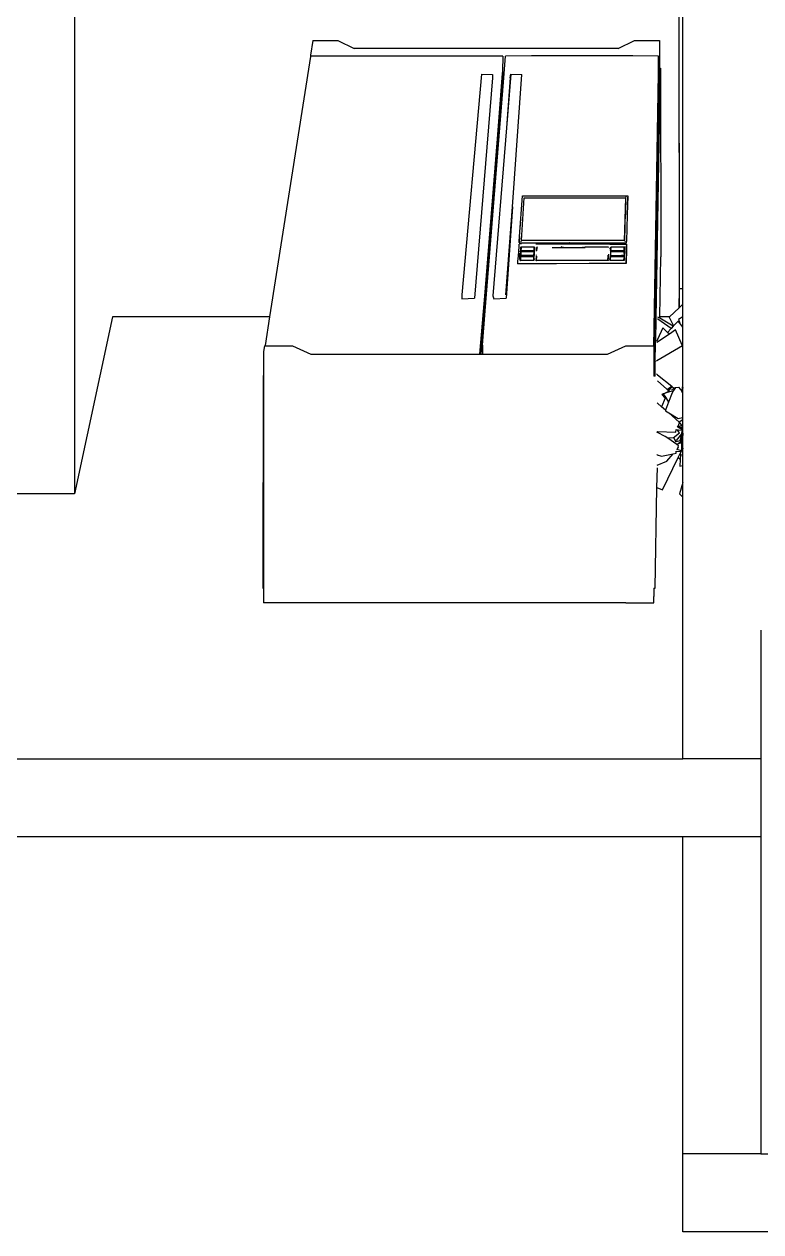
# Model space of a CAD drawing. Header units: millimetres. Extents: x -650 to 3773, y 316 to 2389.
# Drawn here: x 589 to 669.1, y 373.3 to 504.7 of the extents above; entities that cross this region are included whole.
import ezdxf

# ---------------------------------------------------------------- set-up
doc = ezdxf.new("R2010")
doc.units = ezdxf.units.MM

# ---------------------------------------------------------------- blocks, each defined once
blk = doc.blocks.new('A$C1e894cf7')
for p, q in [((761.45, 180.46), (761.45, 225.72)), ((769.93, 225.72), (769.93, 171.98)), ((704.45, 180.46), (718.45, 180.46)), ((718.45, 180.46), (726.94, 180.46)), ((718.45, 180.46), (718.45, 171.98)), ((726.94, 180.46), (726.94, 171.98)), ((726.94, 180.46), (761.45, 180.46)), ((761.45, 180.46), (761.45, 171.98)), ((667.24, 171.61), (532.9, 171.51)), ((532.9, 171.48), (669.39, 171.58)), ((667.32, 171.98), (558.92, 171.98)), ((667.32, 171.6), (667.24, 171.61)), ((667.32, 171.98), (667.32, 171.6)), ((669.01, 171.98), (667.32, 171.98)), ((669.38, 171.59), (667.32, 171.6)), ((669.01, 171.98), (669.38, 171.59)), ((670.39, 171.98), (669.01, 171.98)), ((669.38, 171.59), (669.39, 171.58)), ((669.39, 171.58), (670.39, 170.53)), ((670.39, 171.98), (670.67, 171.52)), ((671.51, 171.98), (670.39, 171.98)), ((670.42, 170.5), (671.37, 170.96)), ((671.4, 170.93), (670.52, 169.46)), ((670.67, 171.52), (671.07, 171.64)), ((671.07, 171.64), (670.83, 171.46)), ((670.83, 171.46), (671.37, 170.96)), ((671.51, 171.98), (671.07, 171.64)), ((671.37, 170.96), (671.4, 170.93)), ((671.4, 170.93), (671.65, 170.7)), ((673.43, 171.98), (671.51, 171.98)), ((673.47, 171.91), (671.8, 171.18)), ((671.8, 171.18), (672.25, 170.51)), ((673.43, 171.98), (673.47, 171.91)), ((673.49, 171.98), (673.43, 171.98)), ((673.51, 171.93), (673.47, 171.91)), ((673.49, 171.98), (673.51, 171.93)), ((677.97, 171.98), (673.49, 171.98)), ((673.51, 171.93), (675.17, 169.13)), ((677.94, 170.77), (678.09, 170.96)), ((677.99, 171.93), (677.97, 171.98)), ((678.05, 171.98), (677.97, 171.98)), ((678.02, 171.92), (677.99, 171.93)), ((678, 171.92), (677.99, 171.93)), ((678.04, 171.92), (678, 171.92)), ((678.04, 171.92), (678.02, 171.92)), ((678.02, 171.51), (678.47, 171.87)), ((678.06, 171.18), (678.02, 171.51)), ((678.28, 171.94), (678.04, 171.92)), ((678.05, 171.98), (678.07, 171.97)), ((681.32, 171.98), (678.05, 171.98)), ((678.09, 170.96), (678.06, 171.18)), ((678.06, 171.18), (678.16, 171.12)), ((678.07, 171.97), (678.28, 171.94)), ((678.16, 171.12), (678.33, 170.75)), ((678.16, 171.12), (678.4, 170.96)), ((678.47, 171.96), (678.28, 171.94)), ((678.4, 170.96), (678.42, 170.91)), ((678.4, 170.96), (678.64, 170.8)), ((678.42, 170.91), (678.61, 170.28)), ((678.47, 171.89), (678.44, 171.89)), ((678.46, 171.92), (678.47, 171.92)), ((678.47, 171.92), (678.47, 171.96)), ((678.47, 171.92), (678.57, 171.91)), ((678.47, 171.89), (678.47, 171.92)), ((678.47, 171.87), (678.47, 171.89)), ((678.54, 171.88), (678.47, 171.89)), ((678.57, 171.88), (678.54, 171.88)), ((678.57, 171.91), (678.57, 171.88)), ((681.82, 171.59), (680.82, 170.44)), ((680.82, 170.44), (681.44, 171.48)), ((681.33, 171.94), (681.32, 171.98)), ((681.33, 171.98), (681.32, 171.98)), ((681.33, 171.94), (681.33, 171.98)), ((681.58, 171.98), (681.33, 171.98)), ((681.44, 171.48), (681.33, 171.94)), ((681.58, 171.98), (681.82, 171.59)), ((682.28, 171.98), (681.58, 171.98)), ((681.82, 171.59), (681.84, 171.55)), ((681.84, 171.55), (681.91, 171.62)), ((681.91, 171.62), (682.18, 171.88)), ((682.28, 171.45), (681.91, 171.62)), ((682.18, 171.88), (682.28, 171.98)), ((682.28, 171.45), (682.18, 171.88)), ((682.4, 171.98), (682.28, 171.98)), ((682.36, 171.41), (682.28, 171.45)), ((682.38, 171.42), (682.36, 171.41)), ((682.37, 171.4), (682.36, 171.41)), ((682.38, 171.42), (682.37, 171.4)), ((682.41, 171.47), (682.38, 171.42)), ((682.4, 171.98), (682.41, 171.47)), ((682.45, 171.98), (682.4, 171.98)), ((682.55, 171.75), (682.41, 171.47)), ((682.55, 171.75), (682.45, 171.98)), ((682.48, 171.98), (682.45, 171.98)), ((682.65, 171.94), (682.48, 171.98)), ((683.04, 171.98), (682.48, 171.98)), ((682.65, 171.94), (682.55, 171.75)), ((682.62, 171.24), (682.65, 171.5)), ((682.92, 171.21), (682.62, 171.24)), ((682.67, 171.97), (682.65, 171.94)), ((682.65, 171.5), (682.72, 171.93)), ((682.7, 171.39), (682.65, 171.5)), ((682.67, 171.97), (682.67, 171.97)), ((682.71, 171.93), (682.67, 171.94)), ((682.99, 171.61), (682.7, 171.39)), ((682.72, 171.93), (682.71, 171.93)), ((683.01, 171.87), (682.71, 171.93)), ((682.84, 169.2), (682.92, 171.21)), ((683.01, 171.87), (682.99, 171.83)), ((682.99, 171.83), (683.11, 171.83)), ((683.54, 170.91), (682.99, 171.61)), ((683.03, 171.87), (683.01, 171.87)), ((683.12, 171.86), (683.03, 171.87)), ((683.04, 171.98), (683.06, 171.97)), ((683.07, 171.98), (683.04, 171.98)), ((683.04, 171.97), (683.06, 171.97)), ((683.07, 171.98), (683.06, 171.97)), ((683.06, 171.97), (683.08, 171.97)), ((683.06, 171.97), (683.06, 171.97)), ((683.06, 171.97), (683.08, 171.97)), ((683.55, 171.98), (683.07, 171.98)), ((683.08, 171.97), (683.55, 171.94)), ((683.13, 171.86), (683.11, 171.83)), ((683.11, 171.83), (683.11, 171.82)), ((683.11, 171.82), (683.83, 171.26)), ((683.12, 171.86), (683.13, 171.86)), ((683.13, 171.87), (683.13, 171.86)), ((683.13, 171.86), (683.3, 171.85)), ((683.3, 171.85), (683.26, 171.86)), ((683.3, 171.85), (684.13, 171.83)), ((683.41, 171.81), (683.3, 171.85)), ((683.41, 171.81), (683.83, 171.8)), ((683.86, 171.68), (683.41, 171.81)), ((683.8, 171.15), (683.54, 171)), ((683.54, 171), (683.54, 170.91)), ((683.54, 170.91), (683.58, 170.35)), ((683.55, 171.98), (683.55, 171.94)), ((683.66, 171.98), (683.55, 171.98)), ((683.55, 171.94), (683.65, 171.94)), ((684.25, 171.31), (683.58, 170.35)), ((683.65, 171.94), (683.66, 171.98)), ((683.65, 171.94), (684.06, 171.92)), ((684.11, 171.98), (683.66, 171.98)), ((683.83, 171.26), (683.8, 171.15)), ((683.96, 171.24), (683.8, 171.15)), ((683.88, 171.83), (683.82, 171.82)), ((683.82, 171.82), (683.83, 171.8)), ((683.83, 171.8), (683.86, 171.68)), ((683.86, 171.68), (683.96, 171.24)), ((683.91, 171.79), (683.88, 171.83)), ((683.91, 171.79), (684.13, 171.78)), ((684.03, 171.62), (683.91, 171.79)), ((684.16, 171.58), (684.03, 171.62)), ((684.25, 171.31), (684.03, 171.62)), ((684.06, 171.92), (684.12, 171.92)), ((684.11, 171.98), (684.12, 171.92)), ((684.18, 171.98), (684.11, 171.98)), ((684.12, 171.92), (684.2, 171.91)), ((684.12, 171.92), (684.13, 171.83)), ((684.13, 171.83), (684.66, 171.83)), ((684.13, 171.83), (684.13, 171.83)), ((684.13, 171.83), (684.13, 171.78)), ((684.13, 171.78), (684.16, 171.58)), ((684.18, 171.98), (684.2, 171.91)), ((684.29, 171.98), (684.18, 171.98)), ((684.2, 171.91), (684.2, 171.9)), ((684.2, 171.91), (684.28, 171.91)), ((684.2, 171.9), (684.28, 171.9)), ((684.4, 171.51), (684.25, 171.31)), ((684.28, 171.91), (684.29, 171.98)), ((684.28, 171.9), (684.28, 171.91)), ((684.28, 171.91), (684.6, 171.9)), ((684.66, 171.98), (684.29, 171.98)), ((684.56, 171.45), (684.4, 171.51)), ((684.6, 171.49), (684.56, 171.45)), ((684.71, 171.39), (684.56, 171.45)), ((684.6, 171.9), (684.68, 171.9)), ((684.71, 171.39), (684.6, 171.49)), ((684.71, 171.95), (684.66, 171.98)), ((684.67, 171.98), (684.66, 171.98)), ((684.66, 171.83), (684.95, 171.84)), ((684.67, 171.98), (684.71, 171.96)), ((685.41, 171.98), (684.67, 171.98)), ((684.68, 171.9), (684.67, 171.89)), ((684.67, 171.89), (684.73, 171.85)), ((684.71, 171.95), (684.68, 171.9)), ((684.68, 171.9), (684.78, 171.9)), ((684.71, 171.96), (684.71, 171.95)), ((684.71, 171.96), (684.8, 171.91)), ((684.8, 171.91), (684.71, 171.95)), ((684.8, 171.36), (684.71, 171.39)), ((684.73, 171.85), (684.78, 171.9)), ((684.78, 171.9), (684.8, 171.91)), ((684.78, 171.9), (684.83, 171.9)), ((684.8, 171.91), (684.8, 171.91)), ((684.83, 171.9), (684.8, 171.91)), ((684.8, 171.91), (684.84, 171.9)), ((684.96, 171.83), (684.8, 171.36)), ((684.83, 171.9), (684.84, 171.9)), ((684.95, 171.84), (684.83, 171.9)), ((684.84, 171.9), (684.96, 171.84)), ((684.95, 171.84), (684.96, 171.84)), ((684.96, 171.83), (684.95, 171.84)), ((684.96, 171.84), (684.96, 171.83)), ((684.96, 171.83), (684.96, 171.83)), ((684.96, 171.83), (685.01, 171.81)), ((684.99, 171.24), (685.01, 171.81)), ((685.19, 171.26), (684.99, 171.24)), ((685.01, 171.81), (685.01, 171.81)), ((685.16, 171.73), (685.01, 171.81)), ((685.01, 171.81), (685.18, 171.73)), ((685.16, 171.73), (685.18, 171.73)), ((685.68, 171.48), (685.16, 171.73)), ((685.18, 171.73), (685.35, 171.65)), ((685.27, 170.92), (685.19, 171.26)), ((686.08, 170.24), (685.27, 170.92)), ((685.55, 169.67), (685.27, 170.92)), ((685.35, 171.65), (685.37, 171.72)), ((685.37, 171.72), (685.41, 171.98)), ((685.37, 171.72), (685.9, 171.7)), ((686.56, 171.98), (685.41, 171.98)), ((685.68, 171.48), (685.9, 171.7)), ((689.2, 169.77), (685.68, 171.48)), ((685.9, 171.7), (686.62, 171.66)), ((686.62, 171.66), (686.56, 171.98)), ((688.39, 171.98), (686.56, 171.98)), ((688.39, 171.98), (689.65, 171.62)), ((690.01, 171.98), (688.39, 171.98)), ((689.65, 171.62), (690.01, 171.98)), ((718.45, 171.98), (690.01, 171.98)), ((718.45, 56.52), (718.45, 171.98)), ((726.94, 171.98), (726.94, 39.6)), ((761.45, 171.98), (726.94, 171.98)), ((769.93, 171.98), (761.45, 171.98)), ((643.33, 169.54), (663.86, 169.57)), ((643.33, 169.43), (643.33, 169.54)), ((653.6, 169.36), (643.33, 169.54)), ((670.39, 169.46), (663.86, 169.57)), ((670.39, 170.53), (670.39, 169.46)), ((670.39, 170.53), (670.42, 170.5)), ((671.65, 170.7), (670.64, 169.25)), ((672.07, 170.32), (671.57, 169.8)), ((671.57, 169.8), (672.84, 169.22)), ((671.65, 170.7), (672.07, 170.32)), ((672.25, 170.51), (672.07, 170.32)), ((672.25, 170.51), (673.17, 169.14)), ((676.67, 169.21), (677.93, 170.76)), ((678.26, 170.25), (677.33, 169.22)), ((677.93, 170.76), (677.94, 170.77)), ((678.23, 170.3), (677.93, 170.76)), ((677.94, 170.77), (678.33, 170.49)), ((678.23, 170.3), (678.33, 170.49)), ((678.26, 170.25), (678.23, 170.3)), ((678.42, 170.43), (678.26, 170.25)), ((678.33, 170.49), (678.42, 170.43)), ((678.42, 170.43), (678.52, 170.35)), ((678.52, 170.35), (678.74, 169.89)), ((678.52, 170.35), (678.61, 170.28)), ((678.61, 170.28), (678.74, 169.89)), ((678.64, 170.8), (679.67, 170.42)), ((678.74, 169.89), (678.76, 169.83)), ((678.76, 169.83), (679.13, 170.07)), ((678.76, 169.83), (678.83, 169.69)), ((678.76, 169.83), (678.76, 169.83)), ((678.83, 169.69), (679.22, 170.04)), ((679.13, 170.07), (679.67, 170.42)), ((679.13, 170.07), (679.22, 170.04)), ((679.22, 170.04), (680.16, 169.67)), ((679.67, 170.42), (680.53, 170.1)), ((680.16, 169.67), (679.75, 169.21)), ((680.53, 170.1), (680.16, 169.67)), ((680.53, 170.1), (680.6, 170.08)), ((680.6, 170.08), (680.82, 170.44)), ((683.38, 170.05), (682.97, 169.2)), ((683.58, 170.35), (683.38, 170.05)), ((685.38, 169.17), (685.55, 169.67)), ((686.51, 169.19), (686.08, 170.24)), ((688.94, 169.16), (689.2, 169.77)), ((640.3, 169.43), (643.21, 169.43)), ((640.3, 166.73), (640.3, 169.43)), ((642, 169.34), (641.99, 166.53)), ((643.67, 169.33), (642, 169.34)), ((643.21, 169.43), (643.33, 169.43)), ((643.33, 169.43), (644.84, 169.4)), ((643.33, 169.4), (643.33, 169.43)), ((643.89, 169.33), (643.67, 169.33)), ((643.89, 169.33), (643.89, 169.39)), ((643.89, 169.39), (644.84, 169.37)), ((671.57, 168.84), (643.89, 169.33)), ((644.84, 169.37), (644.84, 169.4)), ((644.84, 169.37), (644.91, 169.37)), ((644.84, 169.37), (644.84, 169.37)), ((644.84, 169.37), (655.07, 169.18)), ((645.65, 169.36), (644.91, 169.37)), ((655.07, 169.18), (645.65, 169.36)), ((670.51, 169.06), (653.6, 169.36)), ((655.07, 169.18), (668.37, 168.94)), ((668.37, 168.94), (675.16, 168.82)), ((668.37, 168.94), (674.83, 168.82)), ((670.52, 169.46), (670.39, 169.46)), ((670.52, 169.46), (670.4, 169.25)), ((670.51, 169.06), (670.47, 169.02)), ((673.06, 169.02), (670.51, 169.06)), ((670.64, 169.25), (670.62, 169.22)), ((673.53, 168.8), (671.57, 168.84)), ((672.84, 169.22), (673.02, 169.14)), ((673.09, 169.02), (673.04, 168.96)), ((673.09, 169.02), (673.06, 169.02)), ((673.25, 169.01), (673.09, 169.02)), ((673.17, 169.14), (673.18, 169.13)), ((673.25, 169.01), (673.32, 168.92)), ((675.24, 168.98), (673.25, 169.01)), ((673.52, 165.78), (673.53, 168.8)), ((673.53, 168.8), (673.53, 168.82)), ((673.53, 168.82), (674.83, 168.82)), ((674.83, 168.82), (675.53, 168.81)), ((674.83, 168.82), (675.16, 168.82)), ((675.13, 168.92), (675.24, 168.98)), ((675.16, 168.82), (676.83, 168.82)), ((675.16, 168.82), (675.9, 168.81)), ((675.17, 169.13), (675.18, 169.11)), ((675.26, 168.98), (675.24, 168.98)), ((675.26, 168.98), (675.31, 168.91)), ((676.46, 168.96), (675.26, 168.98)), ((676.42, 168.91), (676.46, 168.96)), ((676.83, 168.95), (676.46, 168.96)), ((676.59, 169.12), (676.67, 169.21)), ((676.83, 168.95), (676.83, 168.82)), ((676.83, 168.82), (676.83, 168.81)), ((677.33, 169.22), (677.32, 169.21)), ((679.75, 169.21), (679.73, 169.18)), ((682.84, 169.19), (682.84, 169.2)), ((682.97, 169.2), (682.94, 169.15)), ((685.37, 169.15), (685.38, 169.17)), ((686.52, 169.18), (686.51, 169.19)), ((688.94, 169.16), (686.82, 169.2)), ((699.91, 168.98), (688.94, 169.16)), ((699.91, 168.83), (699.91, 168.98)), ((699.91, 168.83), (700.82, 168.83)), ((699.91, 168.81), (699.91, 168.83)), ((701.48, 168.81), (700.82, 168.83)), ((701.49, 165.76), (701.48, 168.81)), ((641.19, 164.93), (640.3, 166.73)), ((641.99, 166.53), (641.99, 155.49)), ((657.19, 154.54), (657.19, 165.98)), ((657.19, 165.98), (657.34, 165.98)), ((657.19, 165.98), (659.29, 165.92)), ((657.42, 165.78), (657.27, 165.79)), ((659.29, 165.92), (657.34, 165.98)), ((657.43, 154.72), (657.42, 165.78)), ((662.08, 165.64), (657.42, 165.78)), ((662.07, 165.65), (657.42, 165.78)), ((659.29, 165.92), (662.19, 165.85)), ((662.08, 165.64), (662.07, 165.65)), ((662.08, 165.64), (662.08, 154.4)), ((662.19, 165.78), (662.15, 165.78)), ((662.19, 165.7), (662.15, 165.71)), ((662.19, 165.84), (662.17, 165.84)), ((662.32, 165.83), (662.19, 165.85)), ((662.32, 160.38), (662.32, 165.83)), ((662.38, 165.69), (662.37, 165.69)), ((662.46, 165.86), (662.66, 165.85)), ((662.46, 165.84), (662.66, 165.85)), ((662.46, 164.02), (662.46, 165.84)), ((662.66, 165.85), (662.73, 165.86)), ((662.9, 165.85), (662.66, 165.85)), ((662.71, 165.82), (662.72, 165.82)), ((662.72, 165.81), (662.71, 165.81)), ((662.74, 165.66), (662.71, 165.66)), ((662.73, 165.86), (663.57, 165.83)), ((662.77, 165.62), (662.9, 165.61)), ((662.77, 165.62), (662.89, 165.62)), ((662.78, 165.61), (662.78, 165.61)), ((662.78, 165.61), (662.78, 165.6)), ((662.9, 165.6), (662.78, 165.61)), ((662.78, 165.61), (662.9, 165.61)), ((662.79, 165.61), (662.78, 165.61)), ((662.78, 165.6), (662.78, 164.17)), ((662.78, 165.6), (662.9, 165.6)), ((662.9, 165.59), (662.78, 165.6)), ((662.9, 165.61), (662.79, 165.61)), ((662.89, 165.62), (662.85, 165.63)), ((662.89, 165.62), (662.9, 165.62)), ((662.9, 165.62), (662.89, 165.62)), ((662.9, 165.84), (662.9, 165.85)), ((662.9, 165.85), (662.92, 165.85)), ((662.9, 165.62), (662.9, 165.64)), ((662.9, 165.62), (663.17, 165.61)), ((662.9, 165.61), (662.9, 165.62)), ((662.9, 165.62), (662.9, 165.62)), ((662.92, 165.61), (662.9, 165.62)), ((662.95, 165.61), (662.9, 165.61)), ((662.9, 165.6), (662.9, 165.61)), ((662.9, 165.61), (662.92, 165.61)), ((662.9, 165.61), (662.9, 165.61)), ((662.9, 165.6), (662.98, 165.6)), ((662.96, 165.6), (662.9, 165.6)), ((662.9, 165.59), (662.9, 165.6)), ((662.9, 165.6), (662.9, 165.6)), ((662.9, 165.59), (662.9, 165.59)), ((662.98, 165.59), (662.9, 165.59)), ((662.92, 165.85), (664.58, 165.8)), ((663.57, 165.83), (662.92, 165.85)), ((662.92, 165.61), (663.09, 165.6)), ((662.95, 165.61), (662.92, 165.61)), ((662.95, 165.61), (663, 165.6)), ((662.96, 165.6), (662.95, 165.61)), ((663, 165.6), (662.96, 165.6)), ((662.98, 165.6), (662.96, 165.6)), ((662.98, 165.59), (662.98, 165.59)), ((662.98, 165.59), (662.98, 165.6)), ((662.98, 165.6), (663, 165.6)), ((662.98, 165.6), (662.98, 165.59)), ((663, 165.59), (662.98, 165.6)), ((662.98, 165.59), (662.98, 165.59)), ((663, 165.59), (662.98, 165.59)), ((663, 165.6), (663.09, 165.6)), ((663, 165.6), (663, 165.6)), ((663, 165.6), (663.17, 165.59)), ((663, 165.6), (663, 165.59)), ((663, 165.6), (663, 165.6)), ((663.15, 165.6), (663, 165.6)), ((663, 165.59), (663, 165.6)), ((663, 165.6), (663, 165.6)), ((663, 165.59), (663, 165.59)), ((663, 165.59), (663, 165.59)), ((663.17, 165.59), (663, 165.59)), ((663, 165.59), (663, 165.59)), ((663.01, 165.59), (663, 165.59)), ((663, 165.59), (663, 165.59)), ((663.09, 165.6), (663.18, 165.6)), ((663.09, 165.6), (663.15, 165.6)), ((663.15, 165.6), (663.18, 165.6)), ((663.17, 165.61), (663.18, 165.6)), ((663.27, 165.59), (663.18, 165.59)), ((663.18, 165.59), (663.18, 165.6)), ((663.18, 165.6), (663.27, 165.59)), ((663.18, 165.59), (663.18, 165.59)), ((663.18, 165.59), (663.18, 165.6)), ((663.18, 165.59), (663.18, 165.59)), ((663.18, 165.59), (663.27, 165.59)), ((663.27, 165.59), (663.18, 165.59)), ((663.18, 165.59), (663.18, 165.59)), ((663.18, 165.59), (663.18, 165.54)), ((663.18, 165.59), (663.18, 165.59)), ((663.25, 165.79), (663.23, 165.79)), ((663.24, 165.81), (663.25, 165.81)), ((663.29, 165.61), (663.7, 165.6)), ((663.29, 165.61), (663.62, 165.59)), ((663.29, 165.59), (663.31, 165.59)), ((663.31, 165.59), (663.29, 165.59)), ((663.29, 165.59), (663.31, 165.59)), ((663.31, 165.59), (663.29, 165.59)), ((663.31, 165.59), (663.3, 165.58)), ((663.3, 165.58), (663.3, 165.5)), ((663.48, 165.59), (663.31, 165.6)), ((663.31, 165.6), (663.31, 165.59)), ((663.31, 165.59), (663.31, 165.59)), ((663.31, 165.59), (663.31, 165.59)), ((663.31, 165.59), (663.31, 165.59)), ((663.31, 165.59), (663.31, 165.59)), ((663.31, 165.59), (663.31, 165.59)), ((663.48, 165.59), (663.53, 165.59)), ((663.53, 165.59), (663.53, 165.59)), ((663.53, 165.59), (663.62, 165.59)), ((663.68, 165.83), (663.57, 165.83)), ((663.62, 165.59), (663.71, 165.58)), ((663.71, 165.58), (663.62, 165.59)), ((664.21, 165.81), (663.68, 165.83)), ((664.47, 165.81), (663.68, 165.83)), ((663.7, 165.6), (663.71, 165.58)), ((663.7, 165.58), (663.71, 165.58)), ((663.71, 165.58), (663.71, 165.58)), ((663.71, 165.58), (663.77, 165.57)), ((663.77, 165.58), (663.71, 165.58)), ((663.71, 165.58), (663.77, 165.58)), ((663.71, 165.58), (663.71, 165.58)), ((663.71, 165.58), (663.71, 165.57)), ((663.77, 165.77), (663.76, 165.77)), ((663.77, 165.79), (663.77, 165.79)), ((663.8, 165.58), (663.84, 165.58)), ((663.84, 165.57), (663.8, 165.58)), ((663.82, 165.59), (664.19, 165.57)), ((663.82, 165.59), (664.11, 165.59)), ((663.84, 165.58), (663.84, 165.58)), ((663.84, 165.58), (663.84, 165.58)), ((663.91, 165.58), (663.84, 165.58)), ((663.84, 165.58), (663.84, 165.58)), ((663.84, 165.58), (663.84, 165.58)), ((663.84, 165.57), (663.84, 165.58)), ((663.91, 165.58), (663.93, 165.58)), ((664.11, 165.65), (664.11, 165.59)), ((664.11, 165.59), (664.11, 165.58)), ((664.11, 165.59), (664.23, 165.58)), ((664.47, 165.81), (664.21, 165.81)), ((664.23, 165.58), (664.24, 165.57)), ((664.58, 165.81), (664.47, 165.81)), ((664.58, 165.81), (664.47, 165.81)), ((664.58, 165.81), (664.58, 165.8)), ((664.58, 165.8), (664.58, 164.63)), ((674.45, 163.77), (673.52, 165.78)), ((701.49, 165.76), (701.48, 126.34)), ((641.19, 164.93), (641.19, 136.21)), ((663.27, 165.52), (663.18, 165.54)), ((663.18, 165.54), (663.18, 165.54)), ((663.18, 165.54), (663.18, 164.15)), ((663.3, 165.5), (663.29, 165.51)), ((663.3, 165.5), (663.3, 164.15)), ((663.71, 165.3), (663.69, 165.31)), ((663.71, 165.57), (663.7, 165.57)), ((663.77, 165.57), (663.71, 165.57)), ((663.71, 165.57), (663.71, 165.3)), ((663.77, 165.28), (663.71, 165.3)), ((663.71, 164.13), (663.71, 165.3)), ((663.8, 165.57), (663.84, 165.57)), ((663.83, 165.57), (663.8, 165.57)), ((663.83, 165.24), (663.8, 165.26)), ((663.84, 165.57), (663.83, 165.57)), ((663.83, 165.57), (663.83, 165.56)), ((663.83, 165.56), (663.83, 165.24)), ((663.83, 165.24), (663.83, 164.13)), ((664.19, 165.57), (664.07, 165.57)), ((664.23, 165.56), (664.19, 165.57)), ((664.24, 164.95), (664.22, 164.96)), ((664.23, 165.56), (664.23, 165.56)), ((664.23, 165.56), (664.24, 165.56)), ((664.24, 165.56), (664.23, 165.56)), ((664.23, 165.56), (664.23, 165.56)), ((664.23, 165.56), (664.24, 165.56)), ((664.24, 165.57), (664.26, 165.57)), ((664.24, 165.57), (664.24, 165.56)), ((664.26, 165.56), (664.24, 165.56)), ((664.24, 165.56), (664.24, 165.56)), ((664.24, 165.56), (664.26, 165.56)), ((664.26, 165.56), (664.24, 165.56)), ((664.24, 165.56), (664.24, 165.56)), ((664.24, 165.56), (664.24, 165.56)), ((664.24, 165.56), (664.24, 164.95)), ((664.26, 164.94), (664.24, 164.95)), ((664.24, 164.95), (664.24, 164.12)), ((664.28, 164.92), (664.26, 164.94)), ((664.58, 164.63), (664.56, 164.64)), ((664.58, 164.63), (664.58, 161.79)), ((662.46, 164.02), (662.46, 155.99)), ((662.75, 161.33), (662.77, 163.87)), ((662.77, 163.87), (662.78, 163.86)), ((662.77, 162.85), (662.78, 163.86)), ((662.78, 164.17), (662.79, 164.16)), ((662.78, 164.16), (662.78, 164.14)), ((662.79, 164.16), (662.78, 164.16)), ((662.9, 164.13), (662.78, 164.14)), ((662.79, 164.16), (662.79, 164.15)), ((662.9, 164.16), (662.79, 164.16)), ((662.85, 163.86), (662.85, 163.86)), ((662.9, 164.16), (662.9, 164.16)), ((663.03, 164.15), (662.9, 164.16)), ((662.9, 164.08), (662.9, 164.13)), ((663.17, 164.12), (662.9, 164.13)), ((662.9, 163.96), (662.9, 164)), ((663.11, 164.15), (663, 164.16)), ((663.11, 164.15), (663.03, 164.15)), ((663.18, 164.15), (663.03, 164.15)), ((663.18, 164.15), (663.11, 164.15)), ((663.18, 164.15), (663.11, 164.15)), ((663.18, 164.13), (663.17, 164.12)), ((663.18, 164.15), (663.18, 164.15)), ((663.26, 164.14), (663.18, 164.15)), ((663.18, 164.15), (663.18, 164.13)), ((663.26, 164.15), (663.18, 164.15)), ((663.18, 164.15), (663.18, 164.15)), ((663.18, 164.13), (663.26, 164.13)), ((663.3, 164.15), (663.31, 164.14)), ((663.3, 164.13), (663.31, 164.14)), ((663.3, 164.13), (663.32, 164.13)), ((663.3, 164.12), (663.3, 164.13)), ((663.3, 164.12), (663.7, 164.11)), ((663.31, 164.14), (663.31, 164.14)), ((663.31, 164.14), (663.31, 164.14)), ((663.31, 164.14), (663.31, 164.14)), ((663.31, 164.14), (663.32, 164.13)), ((663.64, 164.14), (663.32, 164.13)), ((663.32, 164.13), (663.32, 164.13)), ((663.55, 163.88), (663.87, 163.87)), ((663.76, 164.13), (663.64, 164.14)), ((663.64, 164.14), (663.64, 164.14)), ((663.66, 164.14), (663.64, 164.14)), ((663.66, 164.14), (663.66, 164.14)), ((663.71, 164.14), (663.66, 164.14)), ((663.77, 163.84), (663.66, 163.85)), ((663.7, 164.11), (663.76, 164.12)), ((663.7, 164.11), (663.76, 164.11)), ((663.71, 164.13), (663.71, 164.14)), ((663.76, 164.13), (663.71, 164.13)), ((663.76, 163.88), (664.23, 163.83)), ((663.76, 163.88), (663.87, 163.87)), ((664.24, 163.81), (663.77, 163.84)), ((663.79, 164.13), (663.83, 164.13)), ((663.83, 164.13), (663.79, 164.13)), ((663.84, 164.12), (663.79, 164.13)), ((663.79, 164.12), (663.83, 164.12)), ((663.83, 164.13), (663.84, 164.13)), ((663.91, 164.13), (663.83, 164.13)), ((663.83, 164.13), (663.83, 164.13)), ((663.83, 164.13), (663.83, 164.13)), ((663.83, 164.13), (663.83, 164.13)), ((663.83, 164.13), (663.84, 164.12)), ((663.84, 164.12), (663.83, 164.12)), ((663.83, 164.12), (663.83, 164.11)), ((663.83, 164.12), (663.84, 164.12)), ((664.23, 164.08), (663.83, 164.11)), ((663.88, 164.12), (663.84, 164.12)), ((663.84, 164.12), (663.84, 164.12)), ((663.84, 164.12), (663.84, 164.12)), ((663.84, 164.12), (663.92, 164.12)), ((663.84, 164.12), (663.84, 164.12)), ((663.84, 164.12), (663.85, 164.11)), ((664.08, 164.11), (663.85, 164.11)), ((663.87, 163.87), (664.08, 163.83)), ((663.92, 164.12), (663.88, 164.12)), ((663.91, 164.13), (663.91, 164.13)), ((663.91, 164.13), (663.91, 164.13)), ((663.92, 164.12), (663.93, 164.13)), ((663.92, 164.12), (663.92, 164.12)), ((663.93, 164.12), (663.92, 164.12)), ((663.92, 164.12), (663.92, 164.12)), ((663.93, 164.13), (663.93, 164.12)), ((664.08, 164.11), (663.93, 164.12)), ((664.11, 164.12), (664.06, 164.12)), ((664.11, 164.11), (664.08, 164.11)), ((664.11, 164.12), (664.11, 164.12)), ((664.16, 164.12), (664.11, 164.12)), ((664.16, 164.12), (664.11, 164.11)), ((664.11, 164.12), (664.11, 164.11)), ((664.11, 164.11), (664.11, 164.09)), ((664.24, 164.11), (664.11, 164.11)), ((664.11, 164.01), (664.11, 163.96)), ((664.24, 164.11), (664.16, 164.12)), ((664.24, 164.12), (664.16, 164.12)), ((664.24, 164.11), (664.23, 164.08)), ((664.23, 163.83), (664.24, 163.81)), ((664.24, 164.12), (664.24, 164.11)), ((664.29, 164.12), (664.24, 164.12)), ((664.24, 164.12), (664.24, 164.12)), ((664.29, 164.11), (664.24, 164.11)), ((664.24, 163.81), (664.25, 161.27)), ((664.25, 164.09), (664.29, 164.1)), ((664.25, 163.85), (664.29, 163.85)), ((674.45, 150.17), (674.45, 163.77)), ((664.56, 161.8), (664.58, 161.79)), ((664.58, 161.79), (664.59, 158.23)), ((662.32, 160.38), (662.32, 160.38)), ((662.32, 159.66), (662.32, 160.38)), ((662.41, 160.69), (662.37, 160.59)), ((662.81, 161.3), (662.77, 161.26)), ((662.77, 161.06), (662.81, 161.12)), ((662.85, 161.33), (662.81, 161.3)), ((662.81, 161.12), (662.85, 161.16)), ((662.85, 161.33), (662.85, 161.16)), ((662.85, 161.16), (662.85, 158.86)), ((664.25, 161.27), (664.25, 158.58)), ((662.32, 159.66), (662.32, 159.65)), ((662.32, 154.37), (662.32, 159.66)), ((662.32, 154.37), (662.32, 159.66)), ((662.37, 159.45), (662.42, 159.33)), ((662.42, 159.33), (662.42, 159.33)), ((662.81, 158.91), (662.77, 158.97)), ((662.77, 158.79), (662.81, 158.74)), ((662.85, 158.86), (662.81, 158.91)), ((662.81, 158.74), (662.85, 158.7)), ((662.85, 158.86), (662.85, 158.7)), ((662.85, 158.7), (662.85, 157.77)), ((664.25, 158.58), (664.24, 156.04)), ((664.59, 158.23), (664.57, 158.23)), ((664.59, 158.23), (664.59, 155.42)), ((641.99, 155.49), (642, 152.69)), ((662.77, 156.11), (662.78, 156.13)), ((662.85, 156.1), (662.77, 156.11)), ((662.85, 156.12), (662.78, 156.13)), ((662.79, 155.83), (662.78, 155.83)), ((662.79, 155.83), (662.78, 155.82)), ((662.78, 155.82), (662.78, 154.39)), ((662.78, 155.82), (662.91, 155.82)), ((662.91, 155.81), (662.78, 155.82)), ((662.8, 155.83), (662.79, 155.83)), ((662.79, 155.83), (662.79, 155.83)), ((662.91, 155.82), (662.79, 155.83)), ((662.85, 156.13), (662.85, 156.12)), ((663.24, 156.06), (662.85, 156.12)), ((662.85, 156.12), (662.85, 156.1)), ((663.24, 156.06), (662.85, 156.1)), ((662.85, 156.1), (662.85, 156.08)), ((662.85, 156.08), (662.91, 156.08)), ((662.91, 155.82), (662.86, 155.83)), ((662.91, 156.05), (662.91, 156.08)), ((662.91, 156.08), (663.19, 156.06)), ((662.91, 155.97), (662.91, 155.99)), ((662.91, 155.82), (662.91, 155.83)), ((662.91, 155.82), (662.91, 155.82)), ((662.91, 155.82), (662.91, 155.82)), ((662.91, 155.81), (662.91, 155.82)), ((662.91, 155.82), (662.96, 155.82)), ((662.99, 155.82), (662.91, 155.82)), ((662.96, 155.82), (662.91, 155.82)), ((662.98, 155.81), (662.91, 155.81)), ((662.91, 155.81), (662.91, 155.81)), ((662.96, 155.82), (662.98, 155.82)), ((662.98, 155.81), (662.98, 155.82)), ((662.98, 155.82), (662.99, 155.82)), ((663, 155.81), (662.98, 155.82)), ((662.98, 155.8), (662.98, 155.81)), ((663, 155.81), (662.98, 155.81)), ((662.99, 155.82), (663, 155.82)), ((663, 155.82), (663, 155.82)), ((663, 155.82), (663, 155.81)), ((663, 155.81), (663, 155.82)), ((663, 155.82), (663, 155.82)), ((663, 155.82), (663.18, 155.81)), ((663, 155.82), (663, 155.82)), ((663.18, 155.8), (663, 155.82)), ((663, 155.8), (663, 155.81)), ((663, 155.81), (663, 155.81)), ((663, 155.81), (663, 155.81)), ((663, 155.81), (663, 155.8)), ((663.17, 155.8), (663, 155.81)), ((663, 155.81), (663, 155.81)), ((663, 155.81), (663, 155.81)), ((663.18, 155.8), (663, 155.81)), ((663.05, 155.82), (663.18, 155.81)), ((663.18, 155.82), (663.18, 155.81)), ((663.18, 155.81), (663.27, 155.81)), ((663.18, 155.81), (663.18, 155.81)), ((663.18, 155.81), (663.18, 155.8)), ((663.18, 155.81), (663.27, 155.8)), ((663.18, 155.8), (663.18, 155.8)), ((663.18, 155.8), (663.18, 155.8)), ((663.27, 155.8), (663.18, 155.8)), ((663.18, 155.8), (663.18, 155.8)), ((663.27, 155.8), (663.18, 155.8)), ((663.18, 155.8), (663.18, 155.8)), ((663.18, 155.8), (663.18, 155.8)), ((663.18, 155.8), (663.18, 154.5)), ((663.18, 155.8), (663.18, 155.8)), ((663.18, 155.8), (663.18, 155.8)), ((663.31, 155.8), (663.3, 155.78)), ((663.3, 155.78), (663.3, 154.35)), ((663.3, 155.78), (663.39, 155.78)), ((663.39, 155.78), (663.3, 155.78)), ((663.33, 155.8), (663.31, 155.8)), ((663.31, 155.8), (663.31, 155.8)), ((663.31, 155.8), (663.31, 155.8)), ((663.33, 155.8), (663.31, 155.8)), ((663.39, 155.79), (663.33, 155.8)), ((663.37, 155.79), (663.33, 155.8)), ((663.37, 155.79), (663.39, 155.79)), ((663.4, 155.79), (663.39, 155.79)), ((663.39, 155.79), (663.39, 155.79)), ((663.4, 155.79), (663.39, 155.79)), ((663.39, 155.79), (663.39, 155.78)), ((663.39, 155.78), (663.4, 155.78)), ((663.4, 155.78), (663.39, 155.78)), ((663.39, 155.78), (663.39, 155.78)), ((663.39, 155.78), (663.39, 155.78)), ((663.4, 155.79), (663.4, 155.79)), ((663.4, 155.79), (663.4, 155.78)), ((663.52, 155.78), (663.4, 155.79)), ((663.49, 155.78), (663.4, 155.79)), ((663.4, 155.78), (663.4, 155.78)), ((663.4, 155.78), (663.4, 155.78)), ((663.51, 155.78), (663.4, 155.78)), ((663.4, 155.78), (663.49, 155.78)), ((663.51, 155.78), (663.49, 155.78)), ((663.51, 155.77), (663.51, 155.78)), ((663.51, 155.78), (663.51, 155.78)), ((663.51, 155.78), (663.52, 155.78)), ((663.52, 155.78), (663.51, 155.78)), ((663.52, 155.77), (663.51, 155.78)), ((663.52, 155.78), (663.52, 155.77)), ((663.52, 155.78), (663.52, 155.78)), ((663.52, 155.78), (663.52, 155.78)), ((663.52, 155.77), (663.52, 155.77)), ((663.53, 155.77), (663.52, 155.77)), ((663.53, 155.78), (663.53, 155.79)), ((663.52, 155.78), (663.53, 155.78)), ((663.52, 155.78), (663.52, 155.78)), ((663.53, 155.77), (663.53, 155.78)), ((663.53, 155.78), (663.53, 155.78)), ((663.53, 155.78), (663.71, 155.77)), ((663.7, 155.77), (663.53, 155.78)), ((663.53, 155.78), (663.52, 155.78)), ((663.7, 155.77), (663.53, 155.78)), ((663.53, 155.77), (663.53, 155.77)), ((663.7, 155.77), (663.53, 155.77)), ((663.57, 155.79), (663.71, 155.78)), ((663.64, 156.03), (663.71, 156.03)), ((663.71, 155.77), (663.7, 155.77)), ((663.71, 155.78), (663.76, 155.77)), ((663.71, 155.78), (663.71, 155.78)), ((663.71, 155.78), (663.71, 155.77)), ((663.76, 155.77), (663.71, 155.77)), ((663.71, 155.77), (663.71, 155.77)), ((663.71, 155.77), (663.71, 155.77)), ((663.71, 155.77), (663.71, 155.77)), ((663.71, 155.77), (663.71, 155.77)), ((663.76, 155.77), (663.71, 155.77)), ((663.71, 155.77), (663.71, 154.73)), ((663.71, 155.77), (663.76, 155.77)), ((664.24, 156.04), (663.77, 156.04)), ((663.77, 156.04), (664.23, 156.01)), ((663.79, 155.77), (663.93, 155.76)), ((663.79, 155.77), (663.84, 155.76)), ((663.83, 155.76), (663.79, 155.77)), ((663.83, 155.76), (663.79, 155.76)), ((663.84, 155.76), (663.83, 155.76)), ((663.84, 155.76), (663.83, 155.75)), ((663.84, 155.76), (663.83, 155.76)), ((663.83, 155.75), (663.83, 154.8)), ((663.84, 155.77), (663.84, 155.76)), ((663.93, 155.76), (663.84, 155.77)), ((663.84, 155.76), (663.84, 155.76)), ((663.9, 156.02), (664.11, 156)), ((664.06, 155.76), (663.93, 155.76)), ((664.05, 155.75), (663.93, 155.76)), ((663.93, 155.76), (663.93, 155.76)), ((664.05, 155.75), (664.05, 155.75)), ((664.05, 155.75), (664.06, 155.75)), ((664.06, 155.75), (664.06, 155.76)), ((664.06, 155.76), (664.11, 155.75)), ((664.06, 155.75), (664.11, 155.75)), ((664.11, 156), (664.11, 155.98)), ((664.11, 156), (664.11, 155.98)), ((664.11, 156), (664.29, 155.99)), ((664.11, 156), (664.11, 156)), ((664.11, 155.89), (664.11, 155.87)), ((664.11, 155.89), (664.11, 155.87)), ((664.11, 155.82), (664.11, 155.75)), ((664.11, 155.82), (664.11, 155.75)), ((664.11, 155.75), (664.11, 155.75)), ((664.11, 155.75), (664.11, 155.75)), ((664.11, 155.75), (664.11, 155.75)), ((664.11, 155.75), (664.11, 155.75)), ((664.11, 155.75), (664.24, 155.74)), ((664.23, 155.74), (664.11, 155.75)), ((664.11, 155.75), (664.24, 155.75)), ((664.22, 155.08), (664.24, 155.09)), ((664.23, 156.02), (664.24, 156.04)), ((664.23, 156.02), (664.29, 156.02)), ((664.23, 156.02), (664.23, 156.01)), ((664.24, 155.73), (664.23, 155.74)), ((664.24, 155.74), (664.23, 155.74)), ((664.23, 155.74), (664.23, 155.73)), ((664.24, 155.75), (664.26, 155.74)), ((664.24, 155.75), (664.24, 155.75)), ((664.24, 155.75), (664.24, 155.74)), ((664.24, 155.74), (664.24, 155.73)), ((664.24, 155.74), (664.24, 155.74)), ((664.26, 155.74), (664.24, 155.74)), ((664.26, 155.73), (664.24, 155.74)), ((664.24, 155.74), (664.24, 155.74)), ((664.24, 155.74), (664.24, 155.74)), ((664.24, 155.74), (664.24, 155.74)), ((664.24, 155.74), (664.24, 155.73)), ((664.24, 155.74), (664.24, 155.74)), ((664.24, 155.74), (664.26, 155.74)), ((664.24, 155.73), (664.24, 155.09)), ((664.24, 155.09), (664.26, 155.1)), ((664.24, 155.09), (664.24, 154.29)), ((664.26, 155.1), (664.26, 155.11)), ((664.56, 155.4), (664.59, 155.42)), ((664.59, 155.42), (664.59, 154.04)), ((643.96, 153.27), (644.01, 154.46)), ((658.41, 153.42), (644.01, 154.46)), ((657.19, 154.54), (657.2, 154.51)), ((657.2, 154.51), (657.2, 154.51)), ((661.62, 154.21), (657.2, 154.51)), ((662.08, 154.4), (657.42, 154.72)), ((657.42, 154.72), (657.43, 154.72)), ((659.82, 154.34), (659.88, 154.34)), ((660.02, 154.33), (660.08, 154.32)), ((660.49, 154.3), (660.45, 154.3)), ((661.62, 154.21), (662.3, 154.16)), ((662.19, 154.18), (661.62, 154.21)), ((662.08, 154.4), (662.08, 154.38)), ((662.19, 154.4), (662.15, 154.4)), ((662.19, 154.39), (662.15, 154.39)), ((662.19, 154.38), (662.15, 154.38)), ((662.15, 154.35), (662.19, 154.34)), ((662.19, 154.27), (662.15, 154.27)), ((662.15, 154.2), (662.19, 154.2)), ((662.32, 154.19), (662.19, 154.18)), ((662.31, 154.17), (662.3, 154.16)), ((662.32, 154.19), (662.31, 154.17)), ((662.32, 154.37), (662.32, 154.37)), ((662.32, 154.34), (662.32, 154.37)), ((662.32, 154.34), (662.32, 154.37)), ((662.32, 154.34), (662.32, 154.34)), ((662.32, 154.26), (662.32, 154.34)), ((662.32, 154.26), (662.32, 154.34)), ((662.32, 154.26), (662.32, 154.26)), ((662.32, 154.19), (662.32, 154.26)), ((662.45, 154.36), (662.37, 154.36)), ((662.37, 154.35), (662.45, 154.36)), ((662.45, 154.25), (662.37, 154.25)), ((662.72, 154.15), (662.46, 154.18)), ((663.77, 154.08), (662.72, 154.15)), ((662.77, 154.36), (662.78, 154.38)), ((663.18, 154.33), (662.77, 154.36)), ((662.78, 154.39), (662.79, 154.38)), ((662.79, 154.38), (662.78, 154.38)), ((662.79, 154.38), (662.79, 154.37)), ((662.9, 154.37), (662.79, 154.38)), ((662.79, 154.37), (662.9, 154.37)), ((662.9, 154.37), (662.91, 154.37)), ((662.91, 154.37), (662.91, 154.38)), ((662.91, 154.37), (663.16, 154.36)), ((663.18, 154.33), (662.91, 154.37)), ((663.18, 154.36), (663.16, 154.36)), ((663.18, 154.5), (663.27, 154.53)), ((663.18, 154.5), (663.18, 154.36)), ((663.27, 154.35), (663.18, 154.36)), ((663.27, 154.36), (663.18, 154.36)), ((663.18, 154.35), (663.19, 154.36)), ((663.19, 154.36), (663.18, 154.34)), ((663.18, 154.36), (663.18, 154.35)), ((663.18, 154.34), (663.18, 154.35)), ((663.18, 154.35), (663.18, 154.34)), ((663.18, 154.34), (663.18, 154.34)), ((663.18, 154.34), (663.27, 154.34)), ((663.18, 154.34), (663.18, 154.33)), ((663.27, 154.31), (663.19, 154.31)), ((663.27, 154.25), (663.21, 154.25)), ((663.25, 154.14), (663.24, 154.14)), ((663.27, 154.29), (663.31, 154.34)), ((663.27, 154.26), (663.29, 154.3)), ((663.29, 154.3), (663.31, 154.34)), ((663.29, 154.3), (663.29, 154.3)), ((663.3, 154.35), (663.31, 154.34)), ((663.39, 154.34), (663.31, 154.35)), ((663.31, 154.34), (663.31, 154.34)), ((663.31, 154.34), (663.39, 154.34)), ((663.31, 154.34), (663.31, 154.34)), ((663.31, 154.34), (663.31, 154.34)), ((663.31, 154.34), (663.32, 154.33)), ((663.32, 154.33), (663.69, 154.33)), ((663.4, 154.35), (663.39, 154.34)), ((663.77, 154.25), (663.45, 154.25)), ((663.77, 154.27), (663.55, 154.29)), ((663.69, 154.73), (663.71, 154.73)), ((663.71, 154.33), (663.69, 154.33)), ((663.71, 154.33), (663.69, 154.33)), ((663.71, 154.73), (663.77, 154.76)), ((663.71, 154.73), (663.71, 154.33)), ((663.73, 154.32), (663.71, 154.33)), ((663.71, 154.33), (663.71, 154.33)), ((663.71, 154.33), (663.71, 154.3)), ((663.71, 154.3), (663.77, 154.31)), ((663.71, 154.3), (663.77, 154.3)), ((663.77, 154.32), (663.73, 154.32)), ((663.77, 154.32), (663.73, 154.32)), ((663.77, 154.1), (663.76, 154.1)), ((664.32, 154.03), (663.77, 154.08)), ((663.8, 154.78), (663.83, 154.8)), ((663.83, 154.32), (663.8, 154.32)), ((663.81, 154.32), (663.8, 154.32)), ((663.8, 154.32), (663.81, 154.32)), ((663.8, 154.3), (663.84, 154.31)), ((664.11, 154.25), (663.8, 154.27)), ((664.11, 154.25), (663.8, 154.25)), ((663.83, 154.32), (663.81, 154.32)), ((663.81, 154.32), (663.83, 154.32)), ((663.83, 154.8), (663.83, 154.32)), ((663.83, 154.32), (663.83, 154.32)), ((663.83, 154.32), (663.83, 154.32)), ((663.83, 154.32), (663.84, 154.31)), ((663.83, 154.29), (663.84, 154.31)), ((664.11, 154.27), (663.83, 154.29)), ((663.84, 154.31), (663.84, 154.31)), ((663.84, 154.31), (663.84, 154.31)), ((663.84, 154.31), (663.85, 154.29)), ((663.85, 154.29), (663.95, 154.29)), ((664.11, 154.28), (663.95, 154.29)), ((663.95, 154.29), (664.11, 154.29)), ((664.11, 154.29), (664.11, 154.28)), ((664.11, 154.29), (664.11, 154.28)), ((664.11, 154.29), (664.11, 154.29)), ((664.11, 154.29), (664.22, 154.29)), ((664.11, 154.28), (664.11, 154.27)), ((664.24, 154.26), (664.11, 154.28)), ((664.11, 154.28), (664.11, 154.28)), ((664.11, 154.28), (664.11, 154.27)), ((664.11, 154.27), (664.11, 154.25)), ((664.24, 154.26), (664.11, 154.27)), ((664.11, 154.27), (664.11, 154.27)), ((664.11, 154.27), (664.11, 154.25)), ((664.11, 154.24), (664.11, 154.25)), ((664.11, 154.25), (664.11, 154.25)), ((664.11, 154.25), (664.11, 154.24)), ((664.24, 154.29), (664.22, 154.29)), ((664.24, 154.29), (664.22, 154.29)), ((664.23, 154.26), (664.24, 154.27)), ((664.23, 154.26), (664.24, 154.26)), ((664.26, 154.29), (664.24, 154.29)), ((664.24, 154.27), (664.24, 154.29)), ((664.24, 154.29), (664.24, 154.26)), ((664.24, 154.29), (664.24, 154.27)), ((664.24, 154.26), (664.26, 154.27)), ((664.24, 154.27), (664.24, 154.26)), ((664.24, 154.26), (664.24, 154.26)), ((664.59, 154.03), (664.32, 154.03)), ((664.59, 154.04), (664.56, 154.05)), ((664.57, 154), (664.59, 154)), ((664.59, 154.04), (664.59, 154.03)), ((664.59, 154.03), (664.59, 154)), ((664.59, 154), (664.59, 153.98)), ((644.84, 152.46), (642, 152.69)), ((644.36, 153.19), (643.96, 153.27)), ((643.96, 153.27), (649.8, 152.79)), ((644.36, 153.19), (649.8, 152.79)), ((644.84, 152.41), (644.84, 152.46)), ((669.73, 150.46), (644.84, 152.46)), ((649.8, 152.79), (668.08, 151.3)), ((658.41, 153.42), (668.35, 152.75)), ((667.99, 152.73), (658.41, 153.42)), ((668.43, 151.42), (668.35, 152.75)), ((642, 152.37), (642.01, 131.47)), ((642, 152.37), (643.66, 152.36)), ((643.66, 152.36), (643.8, 152.35)), ((643.88, 152.36), (643.8, 152.35)), ((643.8, 152.35), (674.45, 149.88)), ((643.88, 152.36), (643.88, 152.4)), ((643.88, 152.4), (644.49, 152.37)), ((643.89, 152.36), (643.88, 152.36)), ((657.21, 151.34), (643.89, 152.36)), ((643.96, 150.06), (644.01, 151.25)), ((644.49, 152.37), (644.01, 152.42)), ((644.41, 152.39), (644.01, 152.42)), ((644.01, 151.25), (644.36, 151.25)), ((644.41, 152.39), (644.2, 152.42)), ((644.61, 152.39), (644.2, 152.42)), ((644.36, 151.25), (668.35, 149.3)), ((655.25, 151.51), (644.41, 152.39)), ((644.61, 152.39), (644.84, 152.41)), ((653.36, 151.67), (644.61, 152.39)), ((644.84, 152.41), (644.92, 152.41)), ((674.45, 150.03), (644.92, 152.41)), ((653.36, 151.67), (674.45, 149.98)), ((655.25, 151.51), (653.36, 151.67)), ((659.05, 151.2), (655.25, 151.51)), ((657.21, 151.34), (657.28, 151.34)), ((657.66, 151.31), (657.28, 151.34)), ((659.05, 151.2), (657.66, 151.31)), ((659.06, 151.2), (659.05, 151.2)), ((662.08, 150.96), (659.06, 151.2)), ((668.08, 151.3), (668.43, 151.42)), ((643.96, 150.06), (667.99, 147.93)), ((662.25, 150.94), (662.08, 150.96)), ((674.45, 149.96), (662.25, 150.94)), ((664.32, 150.75), (662.25, 150.94)), ((674.45, 149.9), (664.32, 150.75)), ((673.47, 150.17), (669.73, 150.46)), ((673.47, 150.17), (674.45, 150.17)), ((674.45, 150.03), (674.45, 150.17)), ((674.45, 149.98), (674.45, 150.03)), ((674.45, 149.96), (674.45, 149.98)), ((674.45, 149.9), (674.45, 149.96)), ((674.45, 149.88), (674.45, 149.9)), ((674.45, 131.49), (674.45, 149.88)), ((668.43, 147.93), (668.35, 149.3)), ((667.99, 147.93), (668.43, 147.93)), ((640.3, 134.42), (641.19, 136.21)), ((640.3, 131.72), (640.3, 134.42)), ((641.92, 134.19), (641.98, 134.18)), ((640.3, 131.72), (641.91, 131.46)), ((641.91, 131.46), (642.05, 131.46)), ((642.01, 131.47), (642.05, 131.46)), ((642.05, 131.46), (670.39, 126.99)), ((673.52, 129.48), (674.45, 131.49)), ((673.53, 126.51), (673.52, 129.48)), ((670.39, 126.99), (670.39, 109.91)), ((670.39, 126.99), (673.48, 126.51)), ((673.53, 126.51), (673.48, 126.51)), ((673.53, 126.45), (673.53, 126.51)), ((673.53, 126.45), (674.13, 126.35)), ((674.13, 126.35), (676.61, 126.35)), ((676.61, 126.35), (676.83, 126.31)), ((676.61, 126.35), (676.83, 126.35)), ((676.83, 126.35), (676.83, 126.31)), ((676.83, 126.35), (699.91, 126.34)), ((676.83, 126.31), (699.91, 126.28)), ((699.91, 126.28), (699.91, 126.34)), ((699.91, 126.34), (701.48, 126.34)), ((670.39, 109.91), (689.65, 105.77)), ((670.39, 109.91), (670.39, 109.9)), ((584.93, 105.77), (689.65, 105.77)), ((689.65, 105.77), (689.65, 76.61))]:
    blk.add_line(p, q)

msp = doc.modelspace()

# ---------------------------------------------------------------- block references
at = {"rotation": 270}
msp.add_blockref('A$C1e894cf7', (488.68, 1143.21), dxfattribs=at)

doc.saveas('drawing.dxf')
